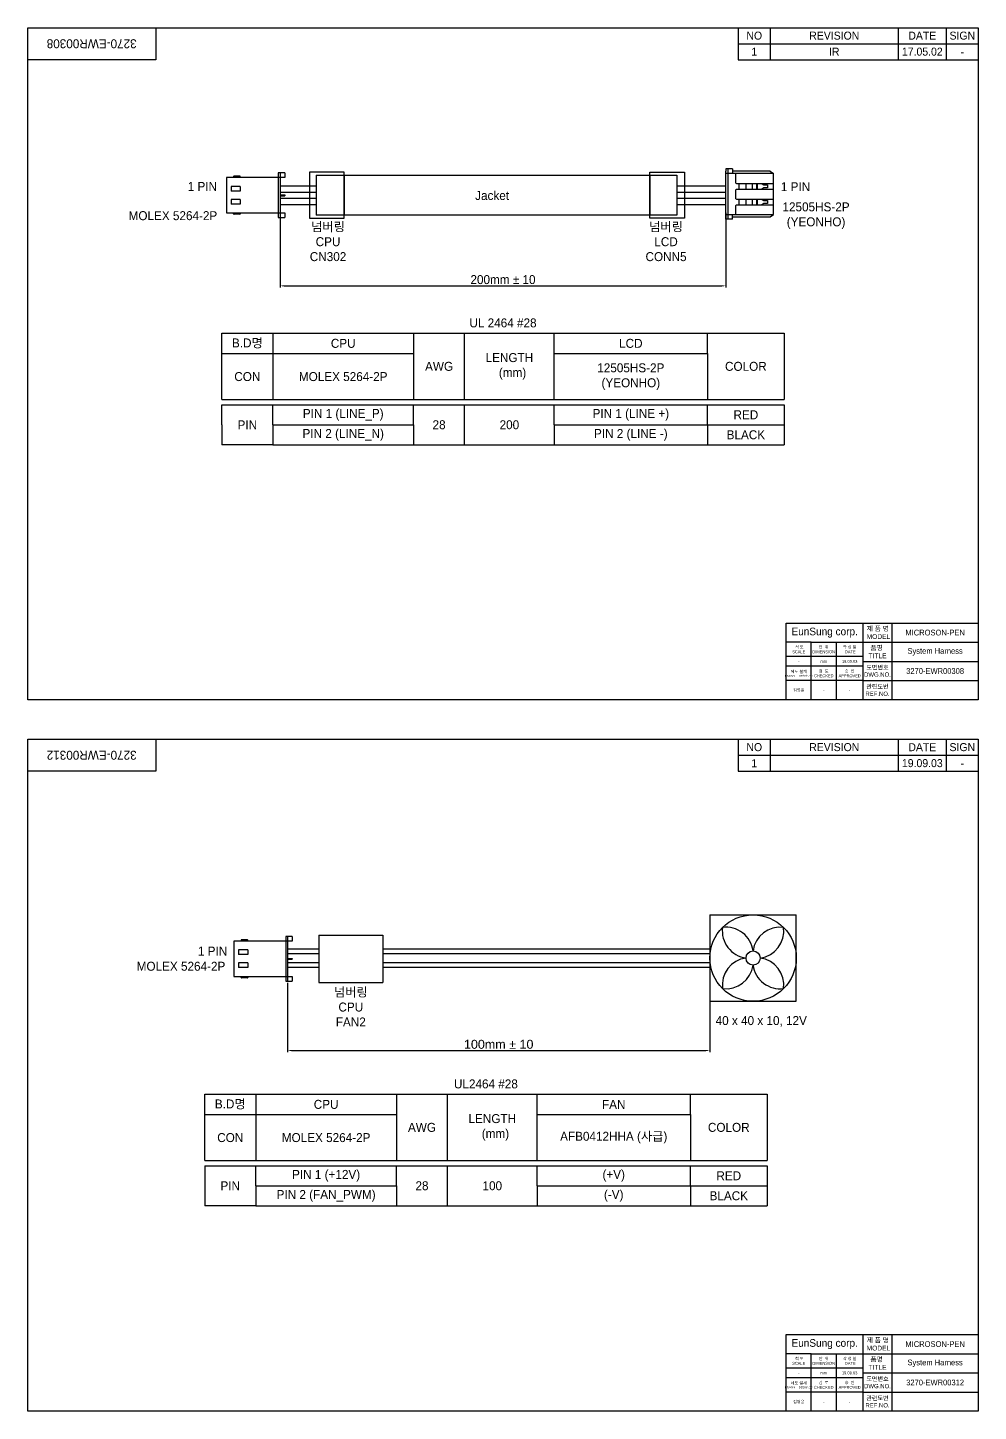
# Model space of a CAD drawing. Header units: millimetres. Extents: x 0 to 2432, y -889 to 868.
# Drawn here: x 1838 to 2432, y -442 to 422 of the extents above; entities that cross this region are included whole.
import ezdxf

# ---------------------------------------------------------------- set-up
doc = ezdxf.new("R2010")
doc.units = ezdxf.units.MM
doc.layers.add('0 @ 1', color=7, linetype='Continuous')
doc.styles.get("Standard").update_dxf_attribs({"font": 'arial.ttf'})
doc.styles.add('주석', font='gulim.ttc')
doc.dimstyles.new('ISO-25$0', dxfattribs={"dimtxt": 2.5, "dimasz": 2.5, "dimexe": 1, "dimexo": 1, "dimgap": 1, "dimtad": 1, "dimdec": 4, "dimdsep": 46, "dimtxsty": 'Standard', "dimcen": 2.5, "dimadec": 0, "dimazin": 2, "dimtfac": 1, "dimtdec": 4, "dimtmove": 0, "dimatfit": 3, "dimfxl": 0, "dimarcsym": 0})

# ---------------------------------------------------------------- blocks, each defined once
blk = doc.blocks.new('*D27')
at = {"color": 0, "lineweight": -2}
for p, q in [((1996.13, 305.02), (1996.13, 259.84)), ((2274.64, 306.43), (2274.64, 259.84)), ((1998.63, 260.84), (2272.14, 260.84))]:
    blk.add_line(p, q, dxfattribs=at)
at = {"color": 0}
for points in [[(1998.63, 261.26), (1998.63, 260.42), (1996.13, 260.84)], [(2272.14, 260.42), (2272.14, 261.26), (2274.64, 260.84)]]:
    blk.add_solid(points, dxfattribs=at)
at = {"layer": 'Defpoints', "color": 0}
for p in [(1996.13, 306.02), (2274.64, 307.43), (2274.64, 260.84)]:
    blk.add_point(p, dxfattribs=at)
at = {"color": 0, "insert": (2135.39, 264.72), "char_height": 2.5, "attachment_point": 5, "style": '주석'}
blk.add_mtext('{\\H2.24x;200mm ± 10}', dxfattribs=at)
blk = doc.blocks.new('*D35')
at = {"color": 0, "lineweight": -2}
for p, q in [((2000.77, -174.57), (2000.77, -217.98)), ((2264.63, -174.57), (2264.63, -217.98)), ((2003.27, -216.98), (2262.13, -216.98))]:
    blk.add_line(p, q, dxfattribs=at)
at = {"color": 0}
for points in [[(2003.27, -216.56), (2003.27, -217.39), (2000.77, -216.98)], [(2262.13, -217.39), (2262.13, -216.56), (2264.63, -216.98)]]:
    blk.add_solid(points, dxfattribs=at)
at = {"layer": 'Defpoints', "color": 0}
for p in [(2000.77, -173.57), (2264.63, -173.57), (2264.63, -216.98)]:
    blk.add_point(p, dxfattribs=at)
at = {"color": 0, "insert": (2132.7, -213.12), "char_height": 2.5, "attachment_point": 5}
blk.add_mtext('{\\H2.24x;100mm ± 10}', dxfattribs=at)

msp = doc.modelspace()

# ---------------------------------------------------------------- linework, layer by layer
for p, q in [((1838.3878, 422.16704), (2432.3878, 422.16704)), ((1838.3878, 2.16704), (1838.3878, 422.16704)), ((1918.3878, 422.16704), (1918.3878, 402.16704)), ((2282.3878, 422.16704), (2282.3878, 402.16704)), ((2302.3878, 422.16704), (2302.3878, 402.16704)), ((2382.3878, 422.16704), (2382.3878, 402.16704)), ((2412.3878, 422.16704), (2412.3878, 402.16704)), ((2432.3878, 422.16704), (2432.3878, 2.16704)), ((2282.3878, 412.16704), (2432.3878, 412.16704)), ((1918.3878, 402.16704), (1838.3878, 402.16704)), ((2282.3878, 402.16704), (2432.3878, 402.16704)), ((1967.09598, 329.10758), (1967.09598, 328.52888)), ((1970.9584, 329.39694), (1967.38533, 329.39694)), ((1971.24775, 328.52888), (1971.24775, 329.10758)), ((1999.02555, 331.4224), (1994.97462, 331.4224)), ((1994.97462, 331.4224), (1994.97462, 303.52891)), ((1996.13203, 331.4224), (1996.13203, 303.52891)), ((1999.02555, 331.4224), (1999.02555, 328.52888)), ((2018.69256, 329.92889), (2018.69256, 305.02242)), ((2018.69256, 329.92889), (2244.05312, 329.92889)), ((2036.13203, 329.92889), (2036.13203, 305.02242)), ((2227.20412, 329.92889), (2227.20412, 305.02242)), ((2244.05312, 329.92889), (2244.05312, 305.02242)), ((2278.69451, 333.88899), (2274.64358, 333.88899)), ((2274.64358, 333.88899), (2274.64358, 332.47046)), ((2274.64358, 302.48085), (2274.64358, 332.47046)), ((2278.69451, 331.0237), (2274.64358, 331.0237)), ((2276.03247, 302.48085), (2276.03247, 333.88899)), ((2278.69451, 333.88899), (2278.69451, 331.0237)), ((2302.40593, 332.47046), (2278.69451, 332.47046)), ((2304.50471, 331.0237), (2278.69451, 331.0237)), ((2304.50471, 305.34614), (2304.50471, 331.05193)), ((1962.56719, 328.52888), (1962.56719, 306.42241)), ((1999.02555, 328.52888), (1962.56719, 328.52888)), ((1965.46071, 323.00226), (1965.46071, 320.10874)), ((1971.24775, 323.00226), (1965.46071, 323.00226)), ((1971.24775, 320.10874), (1965.46071, 320.10874)), ((1971.24775, 323.00226), (1971.24775, 320.10874)), ((1996.13203, 323.23565), (2018.69256, 323.23565)), ((2244.05312, 323.23565), (2274.64358, 323.23565)), ((2282.90731, 321.26025), (2282.90731, 324.73248)), ((2282.90731, 324.73248), (2304.50471, 324.73248)), ((2282.90731, 321.26025), (2304.50471, 321.26025)), ((1965.46071, 314.84253), (1965.46071, 311.94901)), ((1971.24775, 314.84253), (1965.46071, 314.84253)), ((1971.24775, 311.94901), (1965.46071, 311.94901)), ((1971.24775, 314.84253), (1971.24775, 311.94901)), ((1996.13203, 319.34213), (2018.69256, 319.34213)), ((1996.13203, 317.72888), (1999.02555, 317.72888)), ((1996.13203, 317.15017), (1999.02555, 317.15017)), ((1996.13203, 315.60917), (2018.69256, 315.60917)), ((1996.13203, 311.71565), (2018.69256, 311.71565)), ((1999.02555, 317.72888), (1999.02555, 317.15017)), ((1999.02555, 317.72888), (1999.02555, 317.15017)), ((2244.05312, 319.34213), (2274.64358, 319.34213)), ((2244.05312, 315.60917), (2274.64358, 315.60917)), ((2244.05312, 311.71565), (2274.64358, 311.71565)), ((2282.90731, 311.46858), (2282.90731, 314.9408)), ((2282.90731, 314.9408), (2304.50471, 314.9408)), ((2282.90731, 311.46858), (2304.50471, 311.46858)), ((1962.56719, 306.42241), (1999.02552, 306.42241)), ((1967.09598, 305.8437), (1967.09598, 306.42241)), ((1970.9584, 305.55435), (1967.38533, 305.55435)), ((1971.24775, 306.42241), (1971.24775, 305.8437)), ((1994.97462, 303.52891), (1999.02552, 303.52891)), ((1999.02552, 306.42241), (1999.02552, 303.52891)), ((2244.05312, 305.02242), (2018.69256, 305.02242)), ((2274.64358, 305.34614), (2304.50471, 305.34614)), ((2278.69451, 302.48085), (2278.69451, 305.34614)), ((2278.69451, 302.48085), (2274.64358, 302.48085)), ((1959.67373, 231.26775), (2311.10188, 231.26775)), ((1959.67373, 189.73533), (1959.67373, 231.26775)), ((1991.62174, 231.26775), (1991.62174, 189.73533)), ((2079.47878, 231.26775), (2079.47878, 189.73533)), ((2111.42679, 189.73533), (2111.42679, 231.26775)), ((2167.33582, 189.73533), (2167.33582, 231.26775)), ((2263.17986, 218.48854), (2263.17986, 231.26775)), ((2311.10188, 231.26775), (2311.10188, 189.73533)), ((1959.67373, 218.48854), (2079.47878, 218.48854)), ((2167.33582, 218.48854), (2263.17986, 218.48854)), ((2263.17986, 218.48854), (2263.17986, 189.73533)), ((1959.67373, 189.73533), (2311.10188, 189.73533)), ((1959.67373, 186.54053), (2311.10188, 186.54053)), ((1959.67373, 174.01456), (1959.67373, 186.54053)), ((1991.62174, 174.01456), (1991.62174, 186.54053)), ((2079.47878, 174.01456), (2079.47878, 186.54053)), ((2111.42679, 161.48858), (2111.42679, 186.54053)), ((2167.33582, 174.01456), (2167.33582, 186.54053)), ((2263.17986, 174.01456), (2263.17986, 186.54053)), ((2311.10188, 186.54053), (2311.10188, 174.01456)), ((1959.67373, 174.01456), (1959.67373, 161.48858)), ((1991.62174, 174.01456), (2079.47878, 174.01456)), ((1991.62174, 174.01456), (1991.62174, 161.48858)), ((2079.47878, 174.01456), (2079.47878, 161.48858)), ((2167.33582, 174.01456), (2263.17986, 174.01456)), ((2167.33582, 174.01456), (2167.33582, 161.48858)), ((2263.17986, 174.01456), (2263.17986, 161.48858)), ((2263.17986, 174.01456), (2311.10188, 174.01456)), ((2311.10188, 174.01456), (2311.10188, 161.48858)), ((1991.62174, 161.48858), (1959.67373, 161.48858)), ((1991.62174, 161.48858), (2079.47878, 161.48858)), ((1991.62174, 161.48858), (1991.62174, 161.48858)), ((1991.62174, 161.48858), (1991.62174, 161.48858)), ((2079.47878, 161.48858), (2111.42679, 161.48858)), ((2111.42679, 161.48858), (2167.33582, 161.48858)), ((2167.33582, 161.48858), (2263.17986, 161.48858)), ((2263.17986, 161.48858), (2311.10188, 161.48858)), ((2312.3878, 2.16704), (2312.3878, 50.16704)), ((2312.3878, 50.16704), (2432.3878, 50.16704)), ((2360.3878, 2.16704), (2360.3878, 50.16704)), ((2360.3878, 50.16704), (2378.3878, 50.16704)), ((2378.3878, 50.16704), (2378.3878, 2.16704)), ((2327.9878, 38.16704), (2312.3878, 38.16704)), ((2327.9878, 2.16704), (2327.9878, 38.16704)), ((2327.9878, 38.16704), (2343.5878, 38.16704)), ((2343.5878, 38.16704), (2343.5878, 2.16704)), ((2343.5878, 38.16704), (2360.3878, 38.16704)), ((2360.3878, 38.16704), (2378.3878, 38.16704)), ((2378.3878, 38.16704), (2432.3878, 38.16704)), ((2360.3878, 29.16704), (2312.3878, 29.16704)), ((2360.3878, 26.16704), (2432.3878, 26.16704)), ((2360.3878, 23.16704), (2312.3878, 23.16704)), ((2360.3878, 14.16704), (2312.3878, 14.16704)), ((2360.3878, 14.16704), (2432.3878, 14.16704)), ((2432.3878, 2.16704), (1838.3878, 2.16704)), ((1838.3878, -22.42252), (2432.3878, -22.42252)), ((1838.3878, -442.42252), (1838.3878, -22.42252)), ((1918.3878, -22.42252), (1918.3878, -42.42252)), ((2282.3878, -22.42252), (2282.3878, -42.42252)), ((2302.3878, -22.42252), (2302.3878, -42.42252)), ((2382.3878, -22.42252), (2382.3878, -42.42252)), ((2412.3878, -22.42252), (2412.3878, -42.42252)), ((2432.3878, -22.42252), (2432.3878, -442.42252)), ((2282.3878, -32.42252), (2432.3878, -32.42252)), ((1918.3878, -42.42252), (1838.3878, -42.42252)), ((2282.3878, -42.42252), (2432.3878, -42.42252)), ((2264.63469, -132.16601), (2318.63469, -132.16601)), ((2264.63469, -132.16601), (2264.63469, -186.16601)), ((2318.63469, -186.16601), (2318.63469, -132.16601)), ((2003.66489, -145.67689), (1999.61396, -145.67689)), ((1999.61396, -145.67689), (1999.61396, -173.57039)), ((2000.77137, -145.67689), (2000.77137, -173.57039)), ((2003.66489, -145.67689), (2003.66489, -148.57041)), ((2020.28565, -144.82686), (2020.28565, -174.42042)), ((2020.28565, -144.82686), (2060.28565, -144.82686)), ((2060.28565, -144.82686), (2060.28565, -174.50815)), ((1967.20653, -148.57041), (1967.20653, -170.67689)), ((2003.66489, -148.57041), (1967.20653, -148.57041)), ((1970.10005, -154.09704), (1970.10005, -156.99056)), ((1975.88709, -154.09704), (1970.10005, -154.09704)), ((1971.73532, -147.99171), (1971.73532, -148.57041)), ((1975.59774, -147.70236), (1972.02467, -147.70236)), ((1975.88709, -148.57041), (1975.88709, -147.99171)), ((1975.88709, -154.09704), (1975.88709, -156.99056)), ((2000.77137, -153.51601), (2020.28565, -153.51601)), ((2060.28565, -153.51601), (2264.63469, -153.51601)), ((1975.88709, -156.99056), (1970.10005, -156.99056)), ((1970.10005, -162.25676), (1970.10005, -165.15029)), ((1975.88709, -162.25676), (1970.10005, -162.25676)), ((1975.88709, -162.25676), (1975.88709, -165.15029)), ((2000.77137, -156.36601), (2020.28565, -156.36601)), ((2000.77137, -159.37041), (2003.66489, -159.37041)), ((2000.77137, -159.94912), (2003.66489, -159.94912)), ((2000.77137, -161.96601), (2020.28565, -161.96601)), ((2003.66489, -159.37041), (2003.66489, -159.94912)), ((2003.66489, -159.37041), (2003.66489, -159.94912)), ((2060.28565, -156.36601), (2264.63469, -156.36601)), ((2060.28565, -161.96601), (2264.63469, -161.96601)), ((2291.63469, -163.853), (2291.63469, -163.853)), ((2291.63469, -163.853), (2291.63469, -163.853)), ((1967.20653, -170.67689), (2003.66486, -170.67689)), ((1975.88709, -165.15029), (1970.10005, -165.15029)), ((1971.73532, -171.25559), (1971.73532, -170.67689)), ((1975.59774, -171.54494), (1972.02467, -171.54494)), ((1975.88709, -170.67689), (1975.88709, -171.25559)), ((2000.77137, -164.81601), (2020.28565, -164.81601)), ((2003.66486, -170.67689), (2003.66486, -173.57039)), ((2060.28565, -164.81601), (2264.63469, -164.81601)), ((1999.61396, -173.57039), (2003.66486, -173.57039)), ((2020.28565, -174.42042), (2060.28565, -174.50815)), ((2264.63469, -186.16601), (2318.63469, -186.16601)), ((1948.99199, -244.2533), (2300.42015, -244.2533)), ((1948.99199, -285.78572), (1948.99199, -244.2533)), ((1980.94001, -244.2533), (1980.94001, -285.78572)), ((2068.79704, -244.2533), (2068.79704, -285.78572)), ((2100.74506, -285.78572), (2100.74506, -244.2533)), ((2156.65408, -285.78572), (2156.65408, -244.2533)), ((2252.49813, -257.03251), (2252.49813, -244.2533)), ((2300.42015, -244.2533), (2300.42015, -285.78572)), ((1948.99199, -257.03251), (2068.79704, -257.03251)), ((2156.65408, -257.03251), (2252.49813, -257.03251)), ((2252.49813, -257.03251), (2252.49813, -285.78572)), ((1948.99199, -285.78572), (2300.42015, -285.78572)), ((1948.99199, -288.98052), (2300.42015, -288.98052)), ((1948.99199, -288.98052), (1948.99199, -314.03247)), ((1980.94001, -301.5065), (1980.94001, -288.98052)), ((2068.79704, -301.5065), (2068.79704, -288.98052)), ((2100.74506, -314.03247), (2100.74506, -288.98052)), ((2156.65408, -301.5065), (2156.65408, -288.98052)), ((2252.49813, -301.5065), (2252.49813, -288.98052)), ((2300.42015, -288.98052), (2300.42015, -314.03247)), ((1980.94001, -301.5065), (2068.79704, -301.5065)), ((1980.94001, -301.5065), (1980.94001, -314.03247)), ((2068.79704, -301.5065), (2068.79704, -314.03247)), ((2156.65408, -301.5065), (2252.49813, -301.5065)), ((2156.65408, -301.5065), (2156.65408, -314.03247)), ((2252.49813, -301.5065), (2252.49813, -314.03247)), ((2252.49813, -301.5065), (2300.42015, -301.5065)), ((1980.94001, -314.03247), (1948.99199, -314.03247)), ((1980.94001, -314.03247), (2068.79704, -314.03247)), ((2068.79704, -314.03247), (2100.74506, -314.03247)), ((2100.74506, -314.03247), (2156.65408, -314.03247)), ((2156.65408, -314.03247), (2252.49813, -314.03247)), ((2252.49813, -314.03247), (2300.42015, -314.03247)), ((2312.3878, -442.42252), (2312.3878, -394.42252)), ((2312.3878, -394.42252), (2432.3878, -394.42252)), ((2360.3878, -442.42252), (2360.3878, -394.42252)), ((2360.3878, -394.42252), (2378.3878, -394.42252)), ((2378.3878, -394.42252), (2378.3878, -442.42252)), ((2327.9878, -406.42252), (2312.3878, -406.42252)), ((2327.9878, -442.42252), (2327.9878, -406.42252)), ((2327.9878, -406.42252), (2343.5878, -406.42252)), ((2343.5878, -406.42252), (2343.5878, -442.42252)), ((2343.5878, -406.42252), (2360.3878, -406.42252)), ((2360.3878, -406.42252), (2378.3878, -406.42252)), ((2378.3878, -406.42252), (2432.3878, -406.42252)), ((2360.3878, -415.42252), (2312.3878, -415.42252)), ((2360.3878, -421.42252), (2312.3878, -421.42252)), ((2360.3878, -418.42252), (2432.3878, -418.42252)), ((2360.3878, -430.42252), (2312.3878, -430.42252)), ((2360.3878, -430.42252), (2432.3878, -430.42252)), ((2432.3878, -442.42252), (1838.3878, -442.42252))]:
    msp.add_line(p, q)
at = {"linetype": 'Continuous'}
for p, q in [((2280.79083, 325.07644), (2280.79083, 331.0237)), ((2302.40593, 332.47046), (2304.50471, 331.0237)), ((2280.79083, 325.07644), (2281.33097, 324.73902)), ((2280.79083, 320.91629), (2281.33097, 321.25371)), ((2280.79083, 315.28477), (2280.79083, 320.91629)), ((2281.33097, 324.73902), (2282.90731, 324.73248)), ((2281.33097, 321.25371), (2282.90731, 321.26025)), ((2287.06425, 324.73248), (2287.06425, 321.26025)), ((2291.15615, 324.73248), (2291.15615, 321.26025)), ((2293.70601, 324.73248), (2293.70601, 321.26025)), ((2294.14092, 324.73248), (2294.14092, 321.26025)), ((2296.67663, 324.73248), (2298.15907, 323.86442)), ((2296.67663, 321.26025), (2298.15907, 322.1305)), ((2298.15907, 323.86442), (2300.66437, 323.86442)), ((2300.66437, 322.1305), (2298.15907, 322.1305)), ((2300.66437, 323.86442), (2300.66437, 322.1305)), ((2280.79083, 315.28477), (2281.33097, 314.94735)), ((2280.79083, 311.12461), (2281.33097, 311.46204)), ((2281.33097, 314.94735), (2282.90731, 314.9408)), ((2281.33097, 311.46204), (2282.90731, 311.46858)), ((2287.06425, 314.9408), (2287.06425, 311.46858)), ((2291.15615, 314.9408), (2291.15615, 311.46858)), ((2293.70601, 314.9408), (2293.70601, 311.46858)), ((2294.14092, 314.9408), (2294.14092, 311.46858)), ((2296.67663, 314.9408), (2298.15907, 314.07275)), ((2296.67663, 311.46858), (2298.15907, 312.33883)), ((2298.15907, 314.07275), (2300.66437, 314.07275)), ((2300.66437, 312.33883), (2298.15907, 312.33883)), ((2300.66437, 314.07275), (2300.66437, 312.33883)), ((2278.69451, 303.92761), (2302.40593, 303.92761)), ((2280.79083, 305.34614), (2280.79083, 311.12461)), ((2302.40593, 303.92761), (2304.50471, 305.37437))]:
    msp.add_line(p, q, dxfattribs=at)
for points in [[(2014.49452, 331.86894), (2014.49452, 303.20251), (2036.15681, 303.20251), (2036.15681, 331.86894)], [(2248.84162, 331.86894), (2248.84162, 303.20251), (2227.17933, 303.20251), (2227.17933, 331.86894)]]:
    msp.add_lwpolyline(points, close=True)
for radius in [27, 4.40784]:
    msp.add_circle((2291.63469, -159.16601), radius)
for centre, radius, start, end in [((1967.38533, 329.10758), 0.28935, 90, 180), ((1970.9584, 329.10758), 0.28935, 0, 90), ((1967.38533, 305.8437), 0.28935, 180, 270), ((1970.9584, 305.8437), 0.28935, 270, 0), ((2289.43077, -142.27805), 17.03116, 172.56477421, 262.56477421), ((2289.43077, -142.27805), 17.03116, 172.56477421, 262.56477421), ((2274.74673, -156.96209), 17.03116, 7.43522579, 97.43522579), ((2274.74673, -156.96209), 17.03116, 7.43522579, 97.43522579), ((2308.52265, -156.96209), 17.03116, 82.56477421, 172.56477421), ((2293.83861, -142.27805), 17.03116, 277.43522579, 7.43522579), ((1972.02467, -147.99171), 0.28935, 90, 180), ((1975.59774, -147.99171), 0.28935, 0, 90), ((2289.43077, -176.05398), 17.03116, 97.43522579, 187.43522579), ((2274.74673, -161.36994), 17.03116, 262.56477421, 352.56477421), ((2308.52265, -161.36994), 17.03116, 187.43522579, 277.43522579), ((2293.83861, -176.05398), 17.03116, 352.56477421, 82.56477421), ((1972.02467, -171.25559), 0.28935, 180, 270), ((1975.59774, -171.25559), 0.28935, 270, 0)]:
    msp.add_arc(centre, radius, start, end)

# ---------------------------------------------------------------- texts
at = {"char_height": 5.6, "width": 80, "attachment_point": 5, "rotation": 180, "style": '주석'}
for s, insert in [('3270-EWR00308', (1878.3878, 412.16704)), ('3270-EWR00312', (1878.3878, -32.42252))]:
    msp.add_mtext(s, dxfattribs=dict(at, insert=insert))
at = {"attachment_point": 5, "style": '주석'}
for s, insert, char_height, width in [('B.D명', (1975.64773, 224.87814), 5.6, 31.9480142), ('CPU', (2035.55026, 224.87814), 5.6, 87.8570392), ('LCD', (2215.25784, 224.87814), 5.6, 95.8440427), ('LENGTH\\P{\\fGulim|b0|i0|c129|p50;\\W1.93502; }(mm)', (2139.38131, 210.50154), 5.6, 55.9090249), ('AWG', (2095.45279, 210.50154), 5.6, 31.9480142), ('12505HS-2P\\P(YEONHO)', (2215.25784, 204.11194), 5.6, 95.8440427), ('COLOR', (2287.14087, 210.50154), 5.6, 47.9220214), ('CON', (1975.64773, 204.11194), 5.6, 31.9480142), ('MOLEX 5264-2P', (2035.55026, 204.11194), 5.6, 87.8570392), ('PIN 1 (LINE_P)', (2035.55026, 180.27754), 5.6, 87.8570392), ('RED', (2287.14087, 180.27754), 5.6, 47.9220214), ('PIN 2 (LINE_N)', (2035.55026, 167.75157), 5.6, 87.8570392), ('BLACK', (2287.14087, 167.75157), 5.6, 47.9220214), ('EunSung corp.', (2336.3878, 44.16704), 4.7922, 48), ('{\\fGulim|b0|i0|c129|p50;\\W0.30066; }제 품 명  \\P MODEL', (2369.3878, 44.16704), 3, 18), ('MICROSON-PEN', (2405.3878, 44.16704), 3.6, 54), ('{\\fGulim|b0|i0|c129|p50;\\W1.07709; }척 도 \\PSCALE', (2320.1878, 33.66704), 1.8, 15.6), ('{단  위\\PDIMENSION}', (2335.7878, 33.66704), 1.8, 15.6), ('작 성 일\\P{\\fGulim|b0|i0|c129|p50;\\W1.15198; }DATE', (2351.9878, 33.66704), 1.8, 16.8), ('{품명 \\W0.94493; \\W1;TITLE}', (2369.3878, 32.16704), 3, 18), ('-', (2320.1878, 26.16704), 1.8, 15.6), ('mm', (2335.7878, 26.16704), 1.8, 15.6), ('19.09.03', (2351.9878, 26.16704), 1.8, 16.8), ('System Harness', (2405.3878, 32.16704), 3.6, 54), ('{제도 설계\\P\\H0.66667x;DRAWN\\H1.49999x;\\W3.72022; \\H0.66667x;\\W1;DESIGNED}', (2320.1878, 18.66704), 1.8, 15.6), ('{검  토\\PCHECKED}', (2335.7878, 18.66704), 1.8, 15.6), ('{승  인\\PAPPROVED}', (2351.9878, 18.66704), 1.8, 16.8), ('도면번호 DWG.NO.', (2369.3878, 20.16704), 2.7, 18), ('3270-EWR00308', (2405.3878, 20.16704), 3.6, 54), ('김영윤', (2320.1878, 8.16704), 1.8, 15.6), ('관련도번\\PREF.NO.', (2369.3878, 8.16704), 2.7, 18), ('-', (2335.7878, 8.16704), 1.8, 15.6), ('-', (2351.9878, 8.16704), 1.8, 16.8), ('19.09.03', (2397.3878, -37.42252), 5, 30), ('40 x 40 x 10, 12V', (2296.76245, -198.76957), 5.6, 87.8570392), ('B.D명', (1964.966, -250.64291), 5.6, 31.9480142), ('CPU', (2024.86852, -250.64291), 5.6, 87.8570392), ('FAN', (2204.5761, -250.64291), 5.6, 95.8440427), ('LENGTH\\P{\\fGulim|b0|i0|c129|p50;\\W1.93502; }(mm)', (2128.69957, -265.01951), 5.6, 55.9090249), ('AWG', (2084.77105, -265.01951), 5.6, 31.9480142), ('AFB0412HHA (사급)', (2204.5761, -271.40912), 5.6, 95.8440427), ('COLOR', (2276.45914, -265.01951), 5.6, 47.9220214), ('CON', (1964.966, -271.40912), 5.6, 31.9480142), ('MOLEX 5264-2P', (2024.86852, -271.40912), 5.6, 87.8570392), ('PIN 1 (+12V)', (2024.86852, -295.24351), 5.6, 87.8570392), ('RED', (2276.45914, -295.24351), 5.6, 47.9220214), ('PIN 2 (FAN_PWM)', (2024.86852, -307.76948), 5.6, 87.8570392), ('BLACK', (2276.45914, -307.76948), 5.6, 47.9220214), ('EunSung corp.', (2336.3878, -400.42252), 4.7922, 48), ('{\\fGulim|b0|i0|c129|p50;\\W0.30066; }제 품 명  \\P MODEL', (2369.3878, -400.42252), 3, 18), ('MICROSON-PEN', (2405.3878, -400.42252), 3.6, 54), ('{\\fGulim|b0|i0|c129|p50;\\W1.07709; }척 도 \\PSCALE', (2320.1878, -410.92252), 1.8, 15.6), ('{단  위\\PDIMENSION}', (2335.7878, -410.92252), 1.8, 15.6), ('작 성 일\\P{\\fGulim|b0|i0|c129|p50;\\W1.15198; }DATE', (2351.9878, -410.92252), 1.8, 16.8), ('{품명 \\W0.94493; \\W1;TITLE}', (2369.3878, -412.42252), 3, 18), ('System Harness', (2405.3878, -412.42252), 3.6, 54), ('{제도 설계\\P\\H0.66667x;DRAWN\\H1.49999x;\\W3.72022; \\H0.66667x;\\W1;DESIGNED}', (2320.1878, -425.92252), 1.8, 15.6), ('-', (2320.1878, -418.42252), 1.8, 15.6), ('{검  토\\PCHECKED}', (2335.7878, -425.92252), 1.8, 15.6), ('mm', (2335.7878, -418.42252), 1.8, 15.6), ('{승  인\\PAPPROVED}', (2351.9878, -425.92252), 1.8, 16.8), ('19.09.03', (2351.9878, -418.42252), 1.8, 16.8), ('도면번호 DWG.NO.', (2369.3878, -424.42252), 2.7, 18), ('3270-EWR00312', (2405.3878, -424.42252), 3.6, 54), ('김영윤', (2320.1878, -436.42252), 1.8, 15.6), ('-', (2335.7878, -436.42252), 1.8, 15.6), ('-', (2351.9878, -436.42252), 1.8, 16.8), ('관련도번\\PREF.NO.', (2369.3878, -436.42252), 2.7, 18)]:
    msp.add_mtext(s, dxfattribs=dict(at, insert=insert, char_height=char_height, width=width))
at = {"layer": '0 @ 1', "style": '주석'}
for s, insert, char_height, width, attachment_point in [('NO', (2292.3878, 417.16704), 5, 20, 5), ('REVISION', (2342.3878, 417.16704), 5, 80, 5), ('DATE', (2397.3878, 417.16704), 5, 30, 5), ('SIGN', (2422.3878, 417.16704), 5, 20, 5), ('1', (2292.3878, 407.16704), 5, 20, 5), ('IR', (2342.3878, 407.16704), 5, 80, 5), ('17.05.02', (2397.3878, 407.16704), 5, 30, 5), ('-', (2422.3878, 407.16704), 5.6, 20, 5), ('1 PIN', (1956.70382, 325.75827), 5.6, 35.8666684, 3), ('Jacket', (2128.5856, 317.26837), 5.6, 351.4281566, 5), ('1 PIN', (2327.32514, 325.60863), 5.6, 35.8666684, 3), ('12505HS-2P\\P(YEONHO)', (2330.99415, 304.68468), 5.6, 79.0201988, 5), ('MOLEX 5264-2P', (1929.15375, 304.65514), 5.6, 69.4203014, 5), ('넘버링\\PCPU\\PCN302', (2026.06809, 288.39718), 5.6, 30, 5), ('넘버링\\PLCD\\PCONN5', (2237.26805, 288.39718), 5.6, 30, 5), ('UL 2464 #28', (2135.3878, 237.65735), 5.6, 351.4281566, 5), ('PIN 1 (LINE +)', (2215.25784, 180.27754), 5.6, 95.8440427, 5), ('PIN', (1975.64773, 174.01456), 5.6, 31.9480142, 5), ('28', (2095.45279, 174.01456), 5.6, 31.9480142, 5), ('200', (2139.38131, 174.01456), 5.6, 55.9090249, 5), ('PIN 2 (LINE -)', (2215.25784, 167.75157), 5.6, 95.8440427, 5), ('NO', (2292.3878, -27.42252), 5, 20, 5), ('REVISION', (2342.3878, -27.42252), 5, 80, 5), ('DATE', (2397.3878, -27.42252), 5, 30, 5), ('SIGN', (2422.3878, -27.42252), 5, 20, 5), ('1', (2292.3878, -37.42252), 5, 20, 5), ('-', (2422.3878, -37.42252), 5.6, 20, 5), ('1 PIN', (1944.75048, -152.02234), 5.6, 35.8666684, 1), ('MOLEX 5264-2P', (1934.19291, -164.35151), 5.6, 69.4203014, 5), ('{넘버링\\PCPU\\PFAN2}', (2040.28565, -189.79488), 5.6, 40, 5), ('UL2464 #28', (2124.70607, -237.8637), 5.6, 351.4281566, 5), ('(+V)', (2204.5761, -295.24351), 5.6, 95.8440427, 5), ('PIN', (1964.966, -301.5065), 5.6, 31.9480142, 5), ('28', (2084.77105, -301.5065), 5.6, 31.9480142, 5), ('100', (2128.69957, -301.5065), 5.6, 55.9090249, 5), ('(-V)', (2204.5761, -307.76948), 5.6, 95.8440427, 5)]:
    msp.add_mtext(s, dxfattribs=dict(at, insert=insert, char_height=char_height, width=width, attachment_point=attachment_point))

# ---------------------------------------------------------------- dimensions: what is measured, and where the dimension line sits
dim = msp.add_linear_dim(base=(2274.64358, 260.83945), p1=(1996.13203, 306.02242), p2=(2274.64358, 307.43239), text='{\\H2.24x;200mm ± 10}', dimstyle='ISO-25$0', override={"dimtxsty": '주석'})
dim.commit()
dim.dimension.update_dxf_attribs({"geometry": '*D27', "text_midpoint": (2135.3878, 264.71505)})
dim = msp.add_aligned_dim(p1=(2000.77137, -173.57039), p2=(2264.63469, -173.57039), distance=-43.40667, text='{\\H2.24x;100mm ± 10}', dimstyle='ISO-25$0')
dim.commit()
dim.dimension.update_dxf_attribs({"geometry": '*D35', "text_midpoint": (2132.70303, -213.11825)})

doc.saveas('drawing.dxf')
